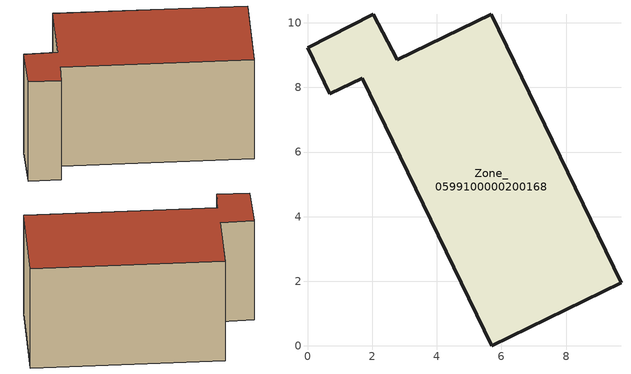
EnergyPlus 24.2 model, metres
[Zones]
Zone_0599100000200168
 floor ground (C_G): 0.68,7.81 0,9.22 2.03,10.27 2.78,8.85 5.68,10.26 9.7,1.95 5.7,0 1.69,8.28 z0
 wall outside (C_F): 2.78,8.85 2.03,10.27 0,9.22 0.68,7.81 1.69,8.28 5.7,0 9.7,1.95 5.68,10.26 2.78,8.85 z0:5.72
 roof outside (C_R): 9.7,1.95 5.68,10.26 2.78,8.85 2.03,10.27 0,9.22 0.68,7.81 1.69,8.28 5.7,0 z5.72
[BUILDING]
Pand.0599100000200168: North Axis=0; Terrain=City; Loads Convergence Tolerance Value=0.04; Temperature Convergence Tolerance Value=0.4; Solar Distribution=FullExterior; Maximum Number of Warmup Days=25; Minimum Number of Warmup Days=1
[Site:Location]
Rotterdam.The.Hague.AP_ZH_NLD Design_Conditions: Latitude=51.96; Longitude=4.45; Time Zone=1; Elevation=-4.5
[SITE:GROUNDTEMPERATURE:BUILDINGSURFACE]
18, 18, 18, 18, 18, 18, 18, 18, 18, 18, 18, 18
[MATERIAL] Thermal Absorptance=0.9; Solar Absorptance=0.7; Visible Absorptance=0.7
Name | Roughness | Thickness | Conductivity | Density | Specific Heat
G.TI.1946-1964 | MediumSmooth | 0.15 | 1 | 540 | 1210
F.TI.1946-1964 | Rough | 0.3 | 0.857143 | 1920 | 840
R.TI.1946-1964 | MediumRough | 0.2 | 0.277778 | 1500 | 1000
[CONSTRUCTION]
C_G: G.TI.1946-1964
C_F: F.TI.1946-1964
C_R: R.TI.1946-1964
[ZONE]
Zone_0599100000200168: Type=1; Multiplier=1; Ceiling Height=Autocalculate; Volume=Autocalculate; Floor Area=autocalculate; Part of Total Floor Area=Yes
[ZONEINFILTRATION:DESIGNFLOWRATE]
Infil_Zone_0599100000200168: Zone or ZoneList or Space or SpaceList=Zone_0599100000200168; Schedule=AlwaysOn; Design Flow Rate Calculation Method=Flow/Area; Flow Rate per Floor Area=0.003; Constant Term Coefficient=1; Temperature Term Coefficient=0; Velocity Term Coefficient=0; Velocity Squared Term Coefficient=0
[HVACTEMPLATE:ZONE:IDEALLOADSAIRSYSTEM]
Zone_0599100000200168: Maximum Heating Supply Air Temperature=50; Minimum Cooling Supply Air Temperature=13; Maximum Heating Supply Air Humidity Ratio=0.0156; Minimum Cooling Supply Air Humidity Ratio=0.0077; Heating Limit=NoLimit; Cooling Limit=NoLimit; Dehumidification Control Type=ConstantSensibleHeatRatio; Cooling Sensible Heat Ratio=0.7; Dehumidification Setpoint=60; Humidification Control Type=None; Humidification Setpoint=30; Outdoor Air Method=None; Outdoor Air Flow Rate per Person=0.00944; Outdoor Air Flow Rate per Zone Floor Area=0; Outdoor Air Flow Rate per Zone=0; Demand Controlled Ventilation Type=None; Outdoor Air Economizer Type=NoEconomizer; Heat Recovery Type=None; Sensible Heat Recovery Effectiveness=0.7; Latent Heat Recovery Effectiveness=0.65
[ZONECONTROL:THERMOSTAT]
ThermostatControl_Zone_0599100000200168: Zone or ZoneList=Zone_0599100000200168; Control Type Schedule=DualSetpointControlType; Control 1=Thermostat_Zone_0599100000200168; Temperature Difference Between Cutout And Setpoint=0
[THERMOSTATSETPOINT:DUALSETPOINT]
Thermostat_Zone_0599100000200168: Heating Setpoint Temperature Schedule=HeatingSetpoint_Zone_0599100000200168; Cooling Setpoint Temperature Schedule=CoolingSetpoint_Zone_0599100000200168
[SCHEDULE:COMPACT]
HeatingSetpoint_Zone_0599100000200168: Through: 12/31, For: AllDays, Until: 24:00, 21
CoolingSetpoint_Zone_0599100000200168: Through: 12/31, For: AllDays, Until: 24:00, 24
DualSetpointControlType: Through: 12/31, For: AllDays, Until: 24:00, 4
AlwaysOn: Through: 12/31, For: AllDays, Until: 24:00, 1
